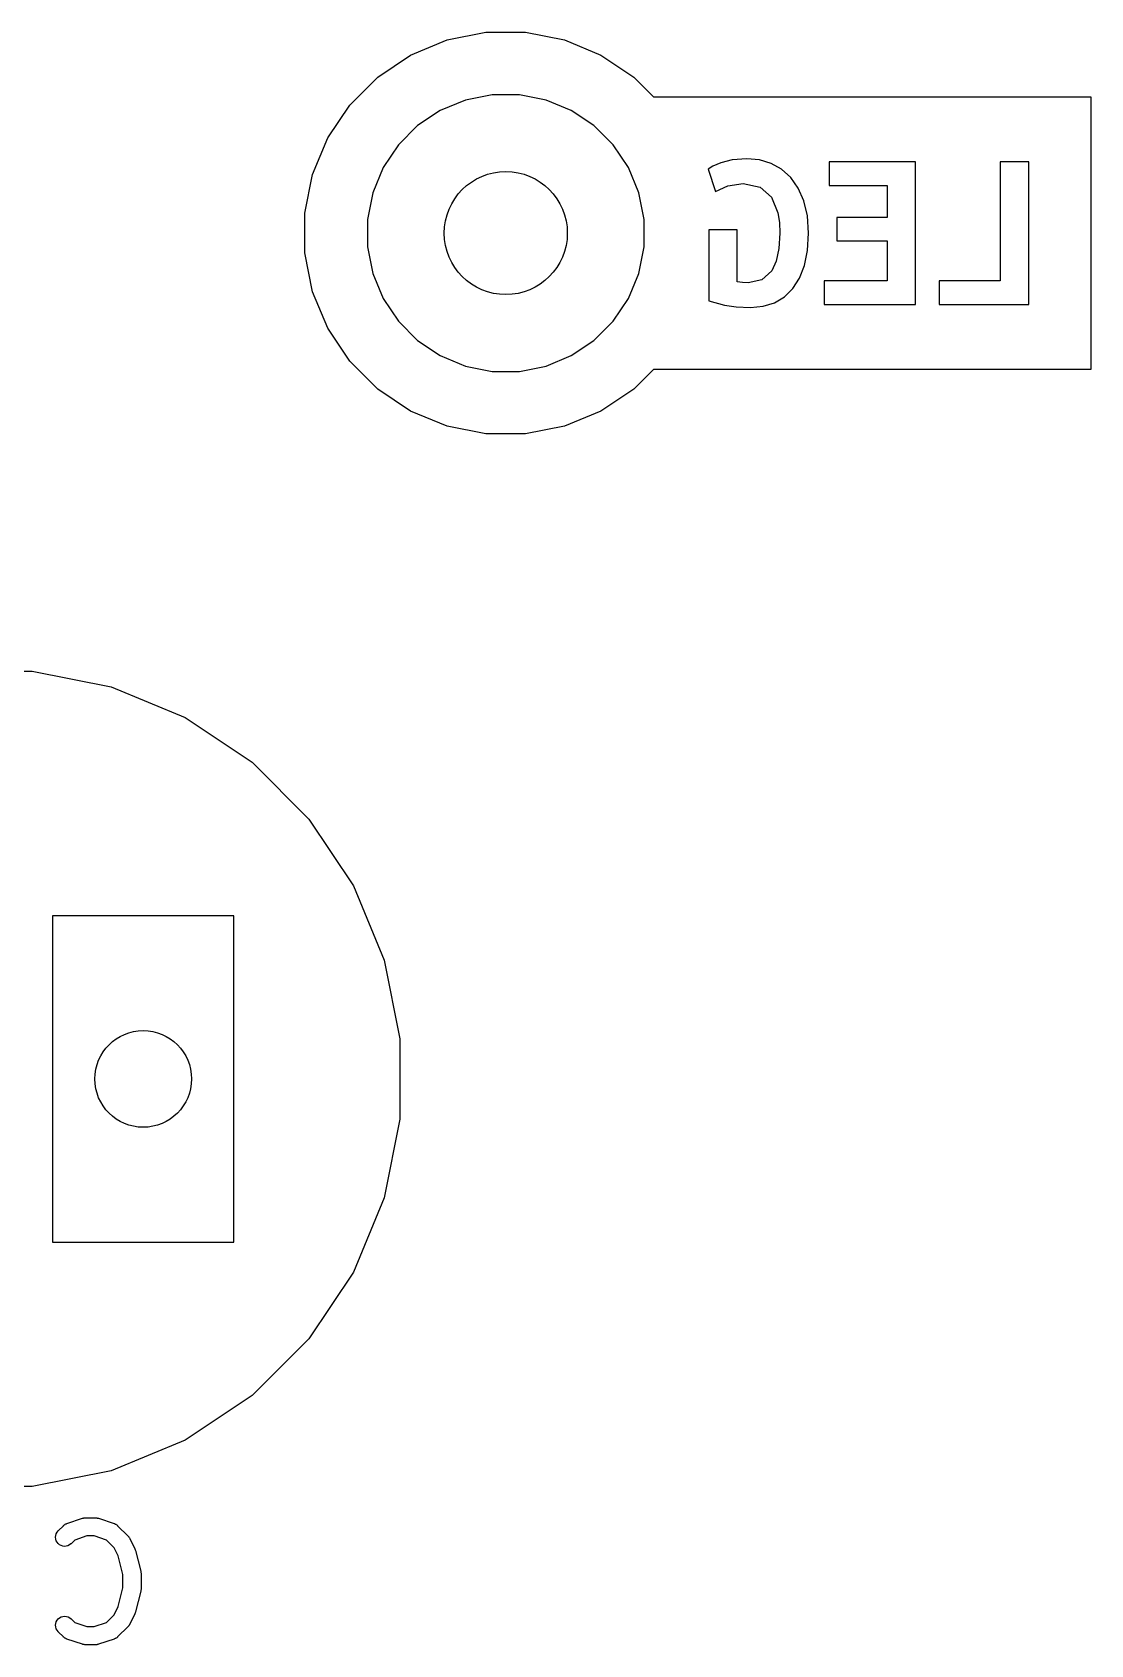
# Model space of a CAD drawing. Extents: x 4.93 to 6.76, y -5.59 to -2.93.
# Drawn here: x 6.204 to 6.549, y -5.302 to -4.777 of the extents above; entities that cross this region are included whole.
import ezdxf

# ---------------------------------------------------------------- set-up
doc = ezdxf.new("R2010")
doc.units = 0
doc.header["$MEASUREMENT"] = 0
doc.layers.add('BLACK', color=7, linetype='CONTINUOUS')

msp = doc.modelspace()

# ---------------------------------------------------------------- linework, layer by layer
at = {"layer": 'BLACK', "linetype": 'CONTINUOUS'}
for p, q in [((6.32727, -4.78454), (6.33918, -4.7796)), ((6.33918, -4.7796), (6.35182, -4.77709)), ((6.35182, -4.77709), (6.36471, -4.77709)), ((6.36471, -4.77709), (6.37735, -4.7796)), ((6.37735, -4.7796), (6.38926, -4.78454)), ((6.31656, -4.7917), (6.32727, -4.78454)), ((6.38926, -4.78454), (6.39998, -4.7917)), ((6.30744, -4.80081), (6.31656, -4.7917)), ((6.39998, -4.7917), (6.40639, -4.79811)), ((6.30028, -4.81153), (6.30744, -4.80081)), ((6.34512, -4.79919), (6.33692, -4.80259)), ((6.35383, -4.79746), (6.34512, -4.79919)), ((6.36271, -4.79746), (6.35383, -4.79746)), ((6.37141, -4.79919), (6.36271, -4.79746)), ((6.37961, -4.80259), (6.37141, -4.79919)), ((6.40639, -4.79811), (6.5488, -4.79811)), ((6.5488, -4.79811), (6.5488, -4.88693)), ((6.33692, -4.80259), (6.32955, -4.80752)), ((6.38699, -4.80752), (6.37961, -4.80259)), ((6.29535, -4.82343), (6.30028, -4.81153)), ((6.32955, -4.80752), (6.32327, -4.8138)), ((6.39327, -4.8138), (6.38699, -4.80752)), ((6.32327, -4.8138), (6.31834, -4.82118)), ((6.3982, -4.82118), (6.39327, -4.8138)), ((6.31834, -4.82118), (6.31494, -4.82938)), ((6.40159, -4.82938), (6.3982, -4.82118)), ((6.42568, -4.82077), (6.42414, -4.82167)), ((6.42414, -4.82167), (6.42654, -4.82902)), ((6.42827, -4.81964), (6.42568, -4.82077)), ((6.43198, -4.81871), (6.42827, -4.81964)), ((6.43682, -4.81829), (6.43198, -4.81871)), ((6.44088, -4.81868), (6.43682, -4.81829)), ((6.44469, -4.81983), (6.44088, -4.81868)), ((6.44812, -4.82175), (6.44469, -4.81983)), ((6.45107, -4.82444), (6.44812, -4.82175)), ((6.46359, -4.81934), (6.46359, -4.82699)), ((6.49172, -4.81934), (6.46359, -4.81934)), ((6.49172, -4.86577), (6.49172, -4.81934)), ((6.52862, -4.81934), (6.51932, -4.81934)), ((6.51932, -4.81934), (6.51932, -4.85812)), ((6.52862, -4.86577), (6.52862, -4.81934)), ((6.29284, -4.83608), (6.29535, -4.82343)), ((6.42654, -4.82902), (6.43059, -4.82714)), ((6.43059, -4.82714), (6.43554, -4.82632)), ((6.43554, -4.82632), (6.44109, -4.82752)), ((6.44109, -4.82752), (6.4448, -4.83086)), ((6.45348, -4.82789), (6.45107, -4.82444)), ((6.45534, -4.83206), (6.45348, -4.82789)), ((6.46359, -4.82699), (6.48249, -4.82699)), ((6.48249, -4.82699), (6.48249, -4.83742)), ((6.31494, -4.82938), (6.31321, -4.83808)), ((6.40333, -4.83808), (6.40159, -4.82938)), ((6.4448, -4.83086), (6.4469, -4.83596)), ((6.45652, -4.83694), (6.45534, -4.83206)), ((6.29284, -4.84896), (6.29284, -4.83608)), ((6.31321, -4.83808), (6.31321, -4.84696)), ((6.40333, -4.84696), (6.40333, -4.83808)), ((6.4469, -4.83596), (6.44738, -4.83908)), ((6.45692, -4.84252), (6.45652, -4.83694)), ((6.48249, -4.83742), (6.46607, -4.83742)), ((6.46607, -4.83742), (6.46607, -4.84507)), ((6.43359, -4.84147), (6.42437, -4.84147)), ((6.42437, -4.84147), (6.42437, -4.86464)), ((6.43359, -4.85842), (6.43359, -4.84147)), ((6.44754, -4.84252), (6.44725, -4.84758)), ((6.44738, -4.83908), (6.44754, -4.84252)), ((6.45658, -4.84815), (6.45692, -4.84252)), ((6.29535, -4.86161), (6.29284, -4.84896)), ((6.31321, -4.84696), (6.31494, -4.85566)), ((6.40159, -4.85566), (6.40333, -4.84696)), ((6.44725, -4.84758), (6.44637, -4.85167)), ((6.45557, -4.85306), (6.45658, -4.84815)), ((6.46607, -4.84507), (6.48249, -4.84507)), ((6.48249, -4.84507), (6.48249, -4.85812)), ((6.44637, -4.85167), (6.44492, -4.85478)), ((6.45393, -4.85722), (6.45557, -4.85306)), ((6.31494, -4.85566), (6.31834, -4.86386)), ((6.3982, -4.86386), (6.40159, -4.85566)), ((6.43539, -4.85864), (6.43359, -4.85842)), ((6.43719, -4.85872), (6.43539, -4.85864)), ((6.44167, -4.85774), (6.43719, -4.85872)), ((6.44492, -4.85478), (6.44167, -4.85774)), ((6.45174, -4.86063), (6.45393, -4.85722)), ((6.48249, -4.85812), (6.46194, -4.85812)), ((6.46194, -4.85812), (6.46194, -4.86577)), ((6.51932, -4.85812), (6.49944, -4.85812)), ((6.49944, -4.85812), (6.49944, -4.86577)), ((6.30028, -4.87351), (6.29535, -4.86161)), ((6.31834, -4.86386), (6.32327, -4.87124)), ((6.39327, -4.87124), (6.3982, -4.86386)), ((6.42437, -4.86464), (6.4295, -4.86599)), ((6.44578, -4.86521), (6.44901, -4.86329)), ((6.44901, -4.86329), (6.45174, -4.86063)), ((6.4295, -4.86599), (6.43336, -4.86656)), ((6.43336, -4.86656), (6.43794, -4.86674)), ((6.43794, -4.86674), (6.44207, -4.86636)), ((6.44207, -4.86636), (6.44578, -4.86521)), ((6.46194, -4.86577), (6.49172, -4.86577)), ((6.49944, -4.86577), (6.52862, -4.86577)), ((6.30744, -4.88423), (6.30028, -4.87351)), ((6.32327, -4.87124), (6.32955, -4.87752)), ((6.38699, -4.87752), (6.39327, -4.87124)), ((6.32955, -4.87752), (6.33692, -4.88245)), ((6.37961, -4.88245), (6.38699, -4.87752)), ((6.31656, -4.89334), (6.30744, -4.88423)), ((6.33692, -4.88245), (6.34512, -4.88585)), ((6.37141, -4.88585), (6.37961, -4.88245)), ((6.34512, -4.88585), (6.35383, -4.88758)), ((6.35383, -4.88758), (6.36271, -4.88758)), ((6.36271, -4.88758), (6.37141, -4.88585)), ((6.40639, -4.88693), (6.39998, -4.89334)), ((6.5488, -4.88693), (6.40639, -4.88693)), ((6.32727, -4.9005), (6.31656, -4.89334)), ((6.39998, -4.89334), (6.38926, -4.9005)), ((6.33918, -4.90544), (6.32727, -4.9005)), ((6.38926, -4.9005), (6.37735, -4.90544)), ((6.35182, -4.90795), (6.33918, -4.90544)), ((6.37735, -4.90544), (6.36471, -4.90795)), ((6.36471, -4.90795), (6.35182, -4.90795)), ((6.17786, -4.98529), (6.20403, -4.98529)), ((6.20403, -4.98529), (6.22969, -4.99039)), ((6.22969, -4.99039), (6.25386, -5.0004)), ((6.25386, -5.0004), (6.27561, -5.01494)), ((6.27561, -5.01494), (6.29411, -5.03344)), ((6.29411, -5.03344), (6.30865, -5.0552)), ((6.30865, -5.0552), (6.31866, -5.07937)), ((6.21063, -5.06496), (6.21063, -5.17126)), ((6.26969, -5.06496), (6.21063, -5.06496)), ((6.26969, -5.17126), (6.26969, -5.06496)), ((6.31866, -5.07937), (6.32377, -5.10503)), ((6.32377, -5.10503), (6.32377, -5.13119)), ((6.32377, -5.13119), (6.31866, -5.15685)), ((6.31866, -5.15685), (6.30865, -5.18102)), ((6.21063, -5.17126), (6.26969, -5.17126)), ((6.30865, -5.18102), (6.29411, -5.20278)), ((6.29411, -5.20278), (6.27561, -5.22128)), ((6.27561, -5.22128), (6.25386, -5.23582)), ((6.25386, -5.23582), (6.22969, -5.24583)), ((6.22969, -5.24583), (6.20403, -5.25093)), ((6.20403, -5.25093), (6.17786, -5.25093)), ((6.21248, -5.26535), (6.21417, -5.26366)), ((6.21417, -5.26366), (6.2142, -5.26363)), ((6.2142, -5.26363), (6.21426, -5.26358)), ((6.21426, -5.26358), (6.21432, -5.26351)), ((6.21432, -5.26351), (6.21449, -5.2634)), ((6.21449, -5.2634), (6.21465, -5.26327)), ((6.21465, -5.26327), (6.21472, -5.26323)), ((6.21472, -5.26323), (6.21479, -5.26318)), ((6.21479, -5.26318), (6.21498, -5.2631)), ((6.21498, -5.2631), (6.21516, -5.26301)), ((6.21516, -5.26301), (6.21524, -5.26298)), ((6.21524, -5.26298), (6.21532, -5.26295)), ((6.21532, -5.26295), (6.22038, -5.26126)), ((6.22038, -5.26126), (6.22042, -5.26125)), ((6.22042, -5.26125), (6.22058, -5.26121)), ((6.22058, -5.26121), (6.22074, -5.26116)), ((6.22074, -5.26116), (6.22086, -5.26115)), ((6.22086, -5.26115), (6.22099, -5.26113)), ((6.22099, -5.26113), (6.22115, -5.26112)), ((6.22115, -5.26112), (6.22132, -5.26111)), ((6.22132, -5.26111), (6.22469, -5.26111)), ((6.22469, -5.26111), (6.22473, -5.26111)), ((6.22473, -5.26111), (6.2249, -5.26113)), ((6.2249, -5.26113), (6.22506, -5.26113)), ((6.22506, -5.26113), (6.22518, -5.26116)), ((6.22518, -5.26116), (6.2253, -5.26117)), ((6.2253, -5.26117), (6.22546, -5.26122)), ((6.22546, -5.26122), (6.22562, -5.26126)), ((6.22562, -5.26126), (6.23069, -5.26295)), ((6.23069, -5.26295), (6.23073, -5.26296)), ((6.23073, -5.26296), (6.2308, -5.263)), ((6.2308, -5.263), (6.23089, -5.26302)), ((6.23089, -5.26302), (6.23107, -5.26312)), ((6.23107, -5.26312), (6.23125, -5.2632)), ((6.23125, -5.2632), (6.23132, -5.26325)), ((6.23132, -5.26325), (6.2314, -5.26329)), ((6.2314, -5.26329), (6.23155, -5.26342)), ((6.23155, -5.26342), (6.23171, -5.26354)), ((6.23171, -5.26354), (6.23177, -5.2636)), ((6.23177, -5.2636), (6.23184, -5.26366)), ((6.23184, -5.26366), (6.23522, -5.26703)), ((6.21161, -5.26743), (6.21167, -5.26685)), ((6.21167, -5.268), (6.21161, -5.26743)), ((6.21167, -5.26685), (6.21184, -5.2663)), ((6.21183, -5.26855), (6.21167, -5.268)), ((6.2121, -5.26906), (6.21183, -5.26855)), ((6.21184, -5.2663), (6.21211, -5.26579)), ((6.21246, -5.26951), (6.2121, -5.26906)), ((6.21211, -5.26579), (6.21248, -5.26535)), ((6.21785, -5.26833), (6.21665, -5.26952)), ((6.2218, -5.26701), (6.21785, -5.26833)), ((6.22421, -5.26701), (6.2218, -5.26701)), ((6.22816, -5.26833), (6.22421, -5.26701)), ((6.2307, -5.27087), (6.22816, -5.26833)), ((6.23522, -5.26703), (6.23524, -5.26706)), ((6.23524, -5.26706), (6.23535, -5.26719)), ((6.23535, -5.26719), (6.23546, -5.26731)), ((6.23546, -5.26731), (6.23553, -5.26742)), ((6.23553, -5.26742), (6.2356, -5.26751)), ((6.2356, -5.26751), (6.23568, -5.26766)), ((6.23568, -5.26766), (6.23577, -5.2678)), ((6.23577, -5.2678), (6.23746, -5.27118)), ((6.21291, -5.26988), (6.21246, -5.26951)), ((6.21341, -5.27015), (6.21291, -5.26988)), ((6.21396, -5.27033), (6.21341, -5.27015)), ((6.21454, -5.27039), (6.21396, -5.27033)), ((6.21511, -5.27034), (6.21454, -5.27039)), ((6.21566, -5.27018), (6.21511, -5.27034)), ((6.21618, -5.26991), (6.21566, -5.27018)), ((6.21663, -5.26955), (6.21618, -5.26991)), ((6.21665, -5.26952), (6.21663, -5.26955)), ((6.23203, -5.27353), (6.2307, -5.27087)), ((6.23355, -5.27961), (6.23203, -5.27353)), ((6.23746, -5.27118), (6.23747, -5.27121)), ((6.23747, -5.27121), (6.23748, -5.27123)), ((6.23748, -5.27123), (6.23749, -5.27124)), ((6.23749, -5.27124), (6.23758, -5.2715)), ((6.23758, -5.2715), (6.23767, -5.27175)), ((6.23767, -5.27175), (6.23767, -5.27177)), ((6.23767, -5.27177), (6.23768, -5.27178)), ((6.23768, -5.27178), (6.23937, -5.27853)), ((6.23355, -5.28394), (6.23355, -5.27961)), ((6.23937, -5.27853), (6.23938, -5.27857)), ((6.23938, -5.27857), (6.23938, -5.27862)), ((6.23938, -5.27862), (6.2394, -5.27867)), ((6.2394, -5.27867), (6.23942, -5.27891)), ((6.23942, -5.27891), (6.23945, -5.27914)), ((6.23945, -5.27914), (6.23945, -5.27919)), ((6.23945, -5.27919), (6.23945, -5.27925)), ((6.23945, -5.27925), (6.23945, -5.28431)), ((6.23203, -5.29003), (6.23355, -5.28394)), ((6.23937, -5.28502), (6.23768, -5.29177)), ((6.23939, -5.28492), (6.23937, -5.28497)), ((6.23937, -5.28497), (6.23937, -5.28502)), ((6.23942, -5.28469), (6.23939, -5.28492)), ((6.23945, -5.28445), (6.23942, -5.28469)), ((6.23945, -5.28431), (6.23945, -5.28435)), ((6.23945, -5.28435), (6.23945, -5.2844)), ((6.23945, -5.2844), (6.23945, -5.28445)), ((6.2307, -5.29268), (6.23203, -5.29003)), ((6.21161, -5.29609), (6.21168, -5.29552)), ((6.21168, -5.29552), (6.21185, -5.29497)), ((6.21185, -5.29497), (6.21212, -5.29446)), ((6.21212, -5.29446), (6.21249, -5.29402)), ((6.21249, -5.29402), (6.21294, -5.29365)), ((6.21294, -5.29365), (6.21345, -5.29339)), ((6.21345, -5.29339), (6.214, -5.29322)), ((6.214, -5.29322), (6.21458, -5.29317)), ((6.21458, -5.29317), (6.21515, -5.29322)), ((6.21515, -5.29322), (6.2157, -5.29339)), ((6.2157, -5.29339), (6.21621, -5.29367)), ((6.21621, -5.29367), (6.21665, -5.29403)), ((6.21665, -5.29403), (6.21785, -5.29523)), ((6.21785, -5.29523), (6.2218, -5.29654)), ((6.22421, -5.29654), (6.22816, -5.29523)), ((6.22816, -5.29523), (6.2307, -5.29268)), ((6.23746, -5.29238), (6.23577, -5.29575)), ((6.23747, -5.29235), (6.23746, -5.29237)), ((6.23746, -5.29237), (6.23746, -5.29238)), ((6.23756, -5.2921), (6.23747, -5.29235)), ((6.23766, -5.29184), (6.23756, -5.2921)), ((6.23767, -5.29181), (6.23766, -5.29183)), ((6.23766, -5.29183), (6.23766, -5.29184)), ((6.23768, -5.29177), (6.23767, -5.29181)), ((6.21166, -5.29666), (6.21161, -5.29609)), ((6.21183, -5.29722), (6.21166, -5.29666)), ((6.21209, -5.29773), (6.21183, -5.29722)), ((6.21245, -5.29818), (6.21209, -5.29773)), ((6.21248, -5.29821), (6.21245, -5.29818)), ((6.21417, -5.29989), (6.21248, -5.29821)), ((6.21423, -5.29995), (6.21417, -5.29989)), ((6.21429, -5.30001), (6.21423, -5.29995)), ((6.21446, -5.30013), (6.21429, -5.30001)), ((6.21461, -5.30026), (6.21446, -5.30013)), ((6.21469, -5.3003), (6.21461, -5.30026)), ((6.21476, -5.30035), (6.21469, -5.3003)), ((6.21494, -5.30044), (6.21476, -5.30035)), ((6.21512, -5.30053), (6.21494, -5.30044)), ((6.2152, -5.30056), (6.21512, -5.30053)), ((6.21528, -5.30059), (6.2152, -5.30056)), ((6.21532, -5.30061), (6.21528, -5.30059)), ((6.22038, -5.30229), (6.21532, -5.30061)), ((6.2218, -5.29654), (6.22421, -5.29654)), ((6.23069, -5.30061), (6.22562, -5.30229)), ((6.23077, -5.30057), (6.23069, -5.30061)), ((6.23085, -5.30055), (6.23077, -5.30057)), ((6.23103, -5.30046), (6.23085, -5.30055)), ((6.23121, -5.30037), (6.23103, -5.30046)), ((6.23128, -5.30032), (6.23121, -5.30037)), ((6.23136, -5.30028), (6.23128, -5.30032)), ((6.23152, -5.30016), (6.23136, -5.30028)), ((6.23168, -5.30004), (6.23152, -5.30016)), ((6.23174, -5.29998), (6.23168, -5.30004)), ((6.23181, -5.29992), (6.23174, -5.29998)), ((6.23184, -5.29989), (6.23181, -5.29992)), ((6.23522, -5.29652), (6.23184, -5.29989)), ((6.23532, -5.29639), (6.23522, -5.29652)), ((6.23544, -5.29627), (6.23532, -5.29639)), ((6.2355, -5.29617), (6.23544, -5.29627)), ((6.23558, -5.29607), (6.2355, -5.29617)), ((6.23566, -5.29593), (6.23558, -5.29607)), ((6.23575, -5.29579), (6.23566, -5.29593)), ((6.23577, -5.29575), (6.23575, -5.29579)), ((6.22054, -5.30233), (6.22038, -5.30229)), ((6.2207, -5.30238), (6.22054, -5.30233)), ((6.22082, -5.3024), (6.2207, -5.30238)), ((6.22094, -5.30242), (6.22082, -5.3024)), ((6.22111, -5.30243), (6.22094, -5.30242)), ((6.22127, -5.30245), (6.22111, -5.30243)), ((6.22132, -5.30245), (6.22127, -5.30245)), ((6.22469, -5.30245), (6.22132, -5.30245)), ((6.22486, -5.30243), (6.22469, -5.30245)), ((6.22502, -5.30243), (6.22486, -5.30243)), ((6.22514, -5.3024), (6.22502, -5.30243)), ((6.22526, -5.30239), (6.22514, -5.3024)), ((6.22542, -5.30234), (6.22526, -5.30239)), ((6.22559, -5.30231), (6.22542, -5.30234)), ((6.22562, -5.30229), (6.22559, -5.30231))]:
    msp.add_line(p, q, dxfattribs=at)
at = {"layer": 'BLACK'}
for centre, radius in [((6.35827, -4.84252), 0.02004), ((6.24016, -5.11811), 0.01575)]:
    msp.add_circle(centre, radius, dxfattribs=at)

doc.saveas('drawing.dxf')
